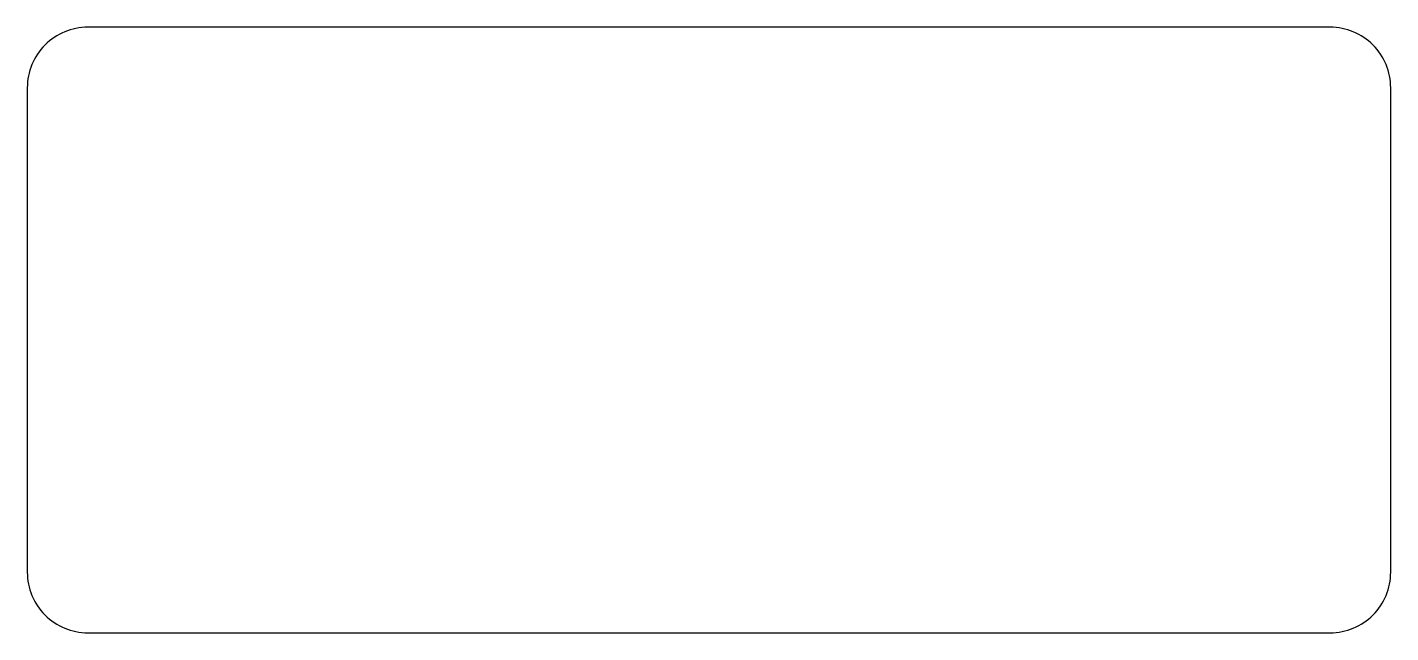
# Model space of a CAD drawing. Header units: millimetres. Extents: x -22.5 to 22.5, y -10 to 10.
import ezdxf

# ---------------------------------------------------------------- set-up
doc = ezdxf.new("R2010")
doc.units = ezdxf.units.MM
doc.layers.get('0').update_dxf_attribs({"linetype": 'CONTINUOUS'})

msp = doc.modelspace()

# ---------------------------------------------------------------- linework, layer by layer
msp.add_lwpolyline([(-22.5, -8, 0.414214), (-20.5, -10), (20.5, -10, 0.414214), (22.5, -8), (22.5, 8, 0.414214), (20.5, 10), (-20.5, 10, 0.414214), (-22.5, 8)], format="xyb", close=True)

doc.saveas('drawing.dxf')
